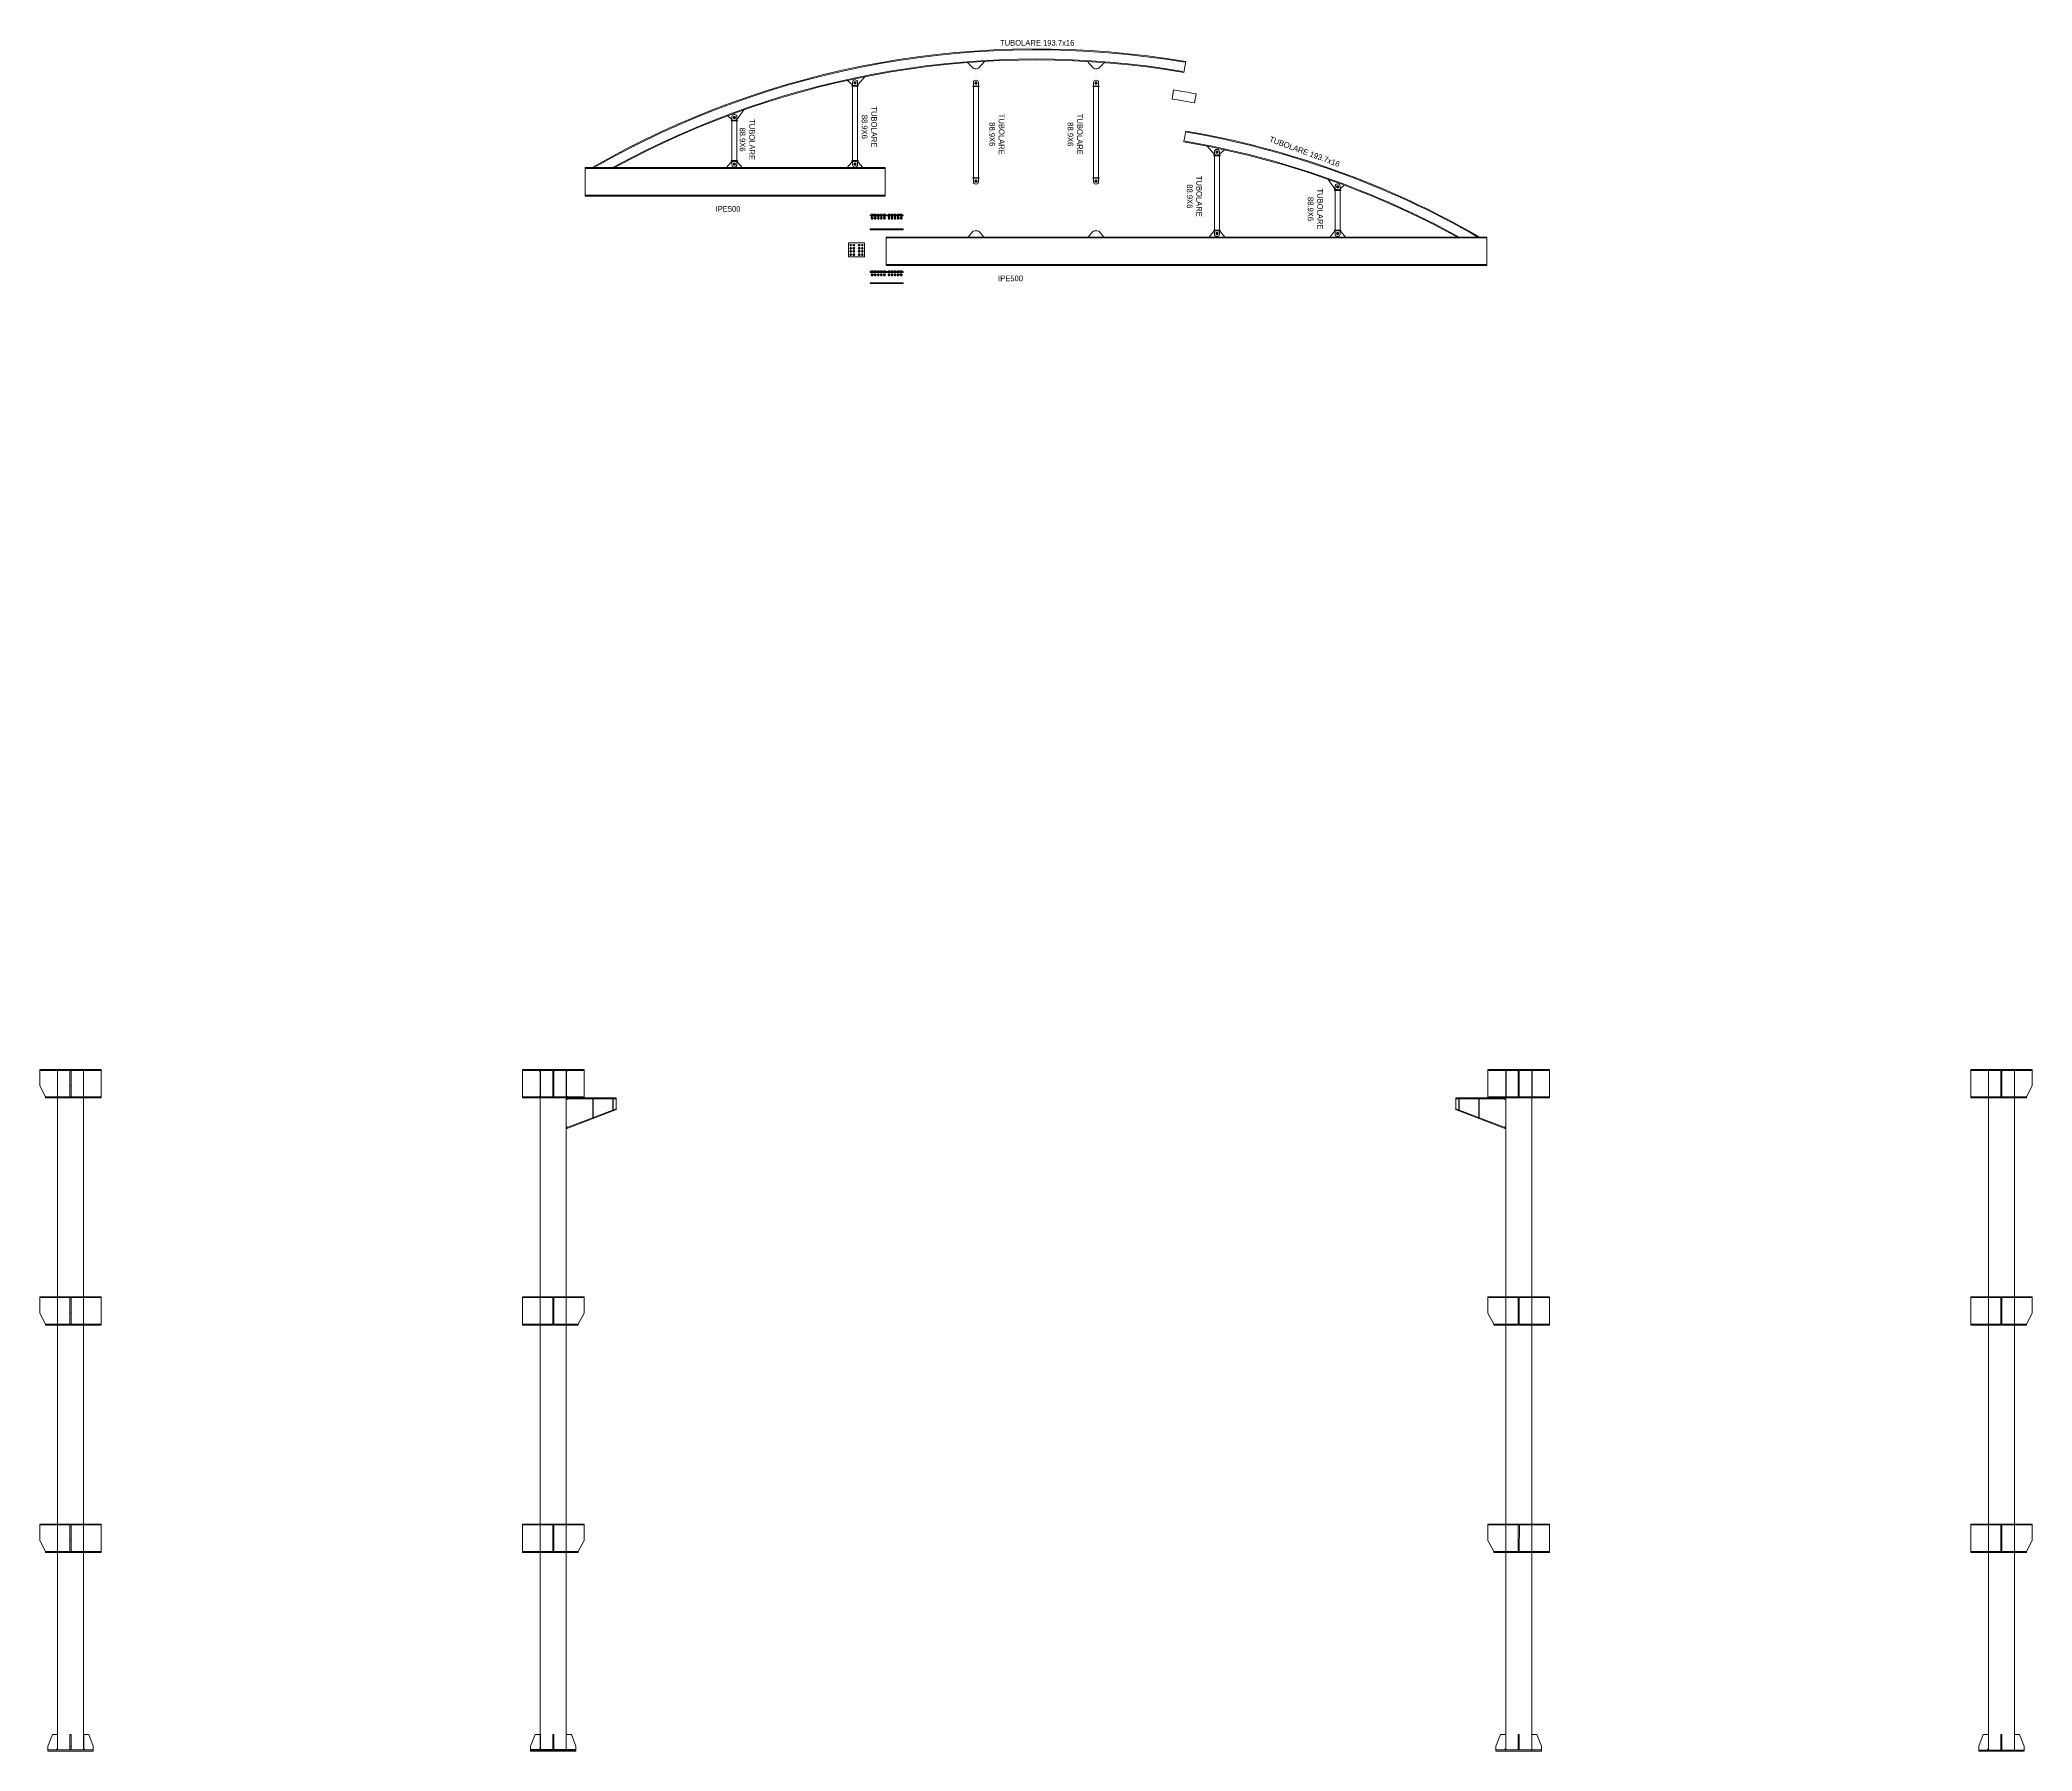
# Model space of a CAD drawing. Header units: millimetres. Extents: x -6949 to 549764, y -83146 to 127128.
# Drawn here: x 410123 to 445205, y 62543 to 92671 of the extents above; entities that cross this region are included whole.
import ezdxf

# ---------------------------------------------------------------- set-up
doc = ezdxf.new("R2010")
doc.units = ezdxf.units.MM
doc.linetypes.add('Tratto', pattern=[6.35, 3.175, -3.175])
for name, color, linetype, lineweight in [('bulloni', 5, 'Continuous', 9), ('piastra', 6, 'Continuous', 18), ('S-BEAM', 5, 'Continuous', 18), ('S-COLS', 7, 'Continuous', 18), ('tratteggio', 253, 'Tratto', 15)]:
    doc.layers.add(name, color=color, linetype=linetype, lineweight=lineweight)
doc.layers.add('quote', color=7, linetype='Continuous', lineweight=5, true_color=0x383838)
doc.styles.get("Standard").update_dxf_attribs({"font": ''})
doc.styles.get('Standard').set_extended_font_data('Bahnschrift Light')

# ---------------------------------------------------------------- blocks, each defined once
blk = doc.blocks.new('*U1614')
at = {"layer": 'bulloni'}
blk.add_lwpolyline([(-16, 0), (-8, -14), (8, -14), (16, 0), (8, 14), (-8, 14)], close=True, dxfattribs=at)
for radius in [9, 7.88]:
    blk.add_circle((0, 0), radius, dxfattribs=at)
blk = doc.blocks.new('*U1615')
at = {"color": 0, "linetype": 'ByBlock', "lineweight": -2, "transparency": 16777216}
for p in [(0, 0), (55, 0), (0, -55), (0, -110), (0, -165), (55, -55), (55, -110), (55, -165)]:
    blk.add_blockref('*U1614', p, dxfattribs=at)
blk = doc.blocks.new('*U1616')
at = {"layer": 'bulloni'}
blk.add_lwpolyline([(-16, 0), (-8, -14), (8, -14), (16, 0), (8, 14), (-8, 14)], close=True, dxfattribs=at)
for radius in [9, 7.88]:
    blk.add_circle((0, 0), radius, dxfattribs=at)
blk = doc.blocks.new('*U1617')
at = {"color": 0, "linetype": 'ByBlock', "lineweight": -2, "transparency": 16777216}
for p in [(0, 0), (55, 0), (0, -55), (0, -110), (0, -165), (55, -55), (55, -110), (55, -165)]:
    blk.add_blockref('*U1616', p, dxfattribs=at)
blk = doc.blocks.new('*U1618')
at = {"layer": 'bulloni'}
for p, q in [((-14, 44), (-16, 43)), ((-16, 43), (-16, 33)), ((16, 33), (-16, 33)), ((14, 44), (-14, 44)), ((-12, 33), (-12, 32)), ((12, 32), (-12, 32)), ((-8, 33), (-8, 43)), ((8, 43), (8, 33)), ((12, 33), (12, 32)), ((14, 44), (16, 43)), ((16, 43), (16, 33)), ((-14, -17), (-16, -18)), ((-16, -18), (-16, -30)), ((-14, -32), (-16, -30)), ((14, -17), (-14, -17)), ((14, -32), (-14, -32)), ((-9, -43), (-9, -32)), ((-8, -44), (-9, -43)), ((9, -43), (-9, -43)), ((-8, -30), (-8, -18)), ((8, -44), (-8, -44)), ((-6, -34), (6, -34)), ((-6, -39), (6, -39)), ((-5, -37), (5, -36)), ((-5, -42), (5, -41)), ((8, -18), (8, -30)), ((9, -43), (8, -44)), ((9, -43), (9, -32)), ((14, -17), (16, -18)), ((14, -32), (16, -30)), ((16, -18), (16, -30))]:
    blk.add_line(p, q, dxfattribs=at)
at = {"layer": 'bulloni', "linetype": 'Tratto'}
for points in [[(-9, -17), (-9, 31)], [(9, -17), (9, 31)]]:
    blk.add_lwpolyline(points, dxfattribs=at)
at = {"layer": 'bulloni'}
for centre, radius, start, end in [((-12, 38), 6.67, 54.2621, 125.7379), ((-10, 31), 1, 0, 90), ((0, 20), 24.8, 71.6858, 108.3142), ((12, 38), 6.67, 54.2621, 125.7379), ((10, 31), 1, 90, 180), ((-12, -23), 6.67, 54.2621, 125.7379), ((-12, -25), 6.67, 234.2621, 305.7379), ((0, -41), 24.8, 71.6858, 108.3142), ((0, -7), 24.8, 251.6858, 288.3142), ((12, -23), 6.67, 54.2621, 125.7379), ((12, -25), 6.67, 234.2621, 305.7379)]:
    blk.add_arc(centre, radius, start, end, dxfattribs=at)
blk = doc.blocks.new('*U1621')
at = {"color": 0, "linetype": 'ByBlock', "lineweight": -2, "transparency": 16777216}
for p in [(0, 0), (54, 0), (108, 0), (162, 0), (216, 0)]:
    blk.add_blockref('*U1618', p, dxfattribs=at)
blk = doc.blocks.new('*U1622')
at = {"layer": 'bulloni'}
for p, q in [((-14, 44), (-16, 43)), ((-16, 43), (-16, 33)), ((16, 33), (-16, 33)), ((14, 44), (-14, 44)), ((-12, 33), (-12, 32)), ((12, 32), (-12, 32)), ((-8, 33), (-8, 43)), ((8, 43), (8, 33)), ((12, 33), (12, 32)), ((14, 44), (16, 43)), ((16, 43), (16, 33)), ((-14, -17), (-16, -18)), ((-16, -18), (-16, -30)), ((-14, -32), (-16, -30)), ((14, -17), (-14, -17)), ((14, -32), (-14, -32)), ((-9, -43), (-9, -32)), ((-8, -44), (-9, -43)), ((9, -43), (-9, -43)), ((-8, -30), (-8, -18)), ((8, -44), (-8, -44)), ((-6, -34), (6, -34)), ((-6, -39), (6, -39)), ((-5, -37), (5, -36)), ((-5, -42), (5, -41)), ((8, -18), (8, -30)), ((9, -43), (8, -44)), ((9, -43), (9, -32)), ((14, -17), (16, -18)), ((14, -32), (16, -30)), ((16, -18), (16, -30))]:
    blk.add_line(p, q, dxfattribs=at)
at = {"layer": 'bulloni', "linetype": 'Tratto'}
for points in [[(-9, -17), (-9, 31)], [(9, -17), (9, 31)]]:
    blk.add_lwpolyline(points, dxfattribs=at)
at = {"layer": 'bulloni'}
for centre, radius, start, end in [((-12, 38), 6.67, 54.2621, 125.7379), ((-10, 31), 1, 0, 90), ((0, 20), 24.8, 71.6858, 108.3142), ((12, 38), 6.67, 54.2621, 125.7379), ((10, 31), 1, 90, 180), ((-12, -23), 6.67, 54.2621, 125.7379), ((-12, -25), 6.67, 234.2621, 305.7379), ((0, -41), 24.8, 71.6858, 108.3142), ((0, -7), 24.8, 251.6858, 288.3142), ((12, -23), 6.67, 54.2621, 125.7379), ((12, -25), 6.67, 234.2621, 305.7379)]:
    blk.add_arc(centre, radius, start, end, dxfattribs=at)
blk = doc.blocks.new('*U1613')
at = {"color": 0, "linetype": 'ByBlock', "lineweight": -2, "transparency": 16777216}
for p in [(0, 0), (54, 0), (108, 0), (162, 0), (216, 0)]:
    blk.add_blockref('*U1622', p, dxfattribs=at)
blk = doc.blocks.new('*U1620')
at = {"layer": 'bulloni'}
for p, q in [((-14, 44), (-16, 43)), ((-16, 43), (-16, 33)), ((16, 33), (-16, 33)), ((14, 44), (-14, 44)), ((-12, 33), (-12, 32)), ((12, 32), (-12, 32)), ((-8, 33), (-8, 43)), ((8, 43), (8, 33)), ((12, 33), (12, 32)), ((14, 44), (16, 43)), ((16, 43), (16, 33)), ((-14, -17), (-16, -18)), ((-16, -18), (-16, -30)), ((-14, -32), (-16, -30)), ((14, -17), (-14, -17)), ((14, -32), (-14, -32)), ((-9, -43), (-9, -32)), ((-8, -44), (-9, -43)), ((9, -43), (-9, -43)), ((-8, -30), (-8, -18)), ((8, -44), (-8, -44)), ((-6, -34), (6, -34)), ((-6, -39), (6, -39)), ((-5, -37), (5, -36)), ((-5, -42), (5, -41)), ((8, -18), (8, -30)), ((9, -43), (8, -44)), ((9, -43), (9, -32)), ((14, -17), (16, -18)), ((14, -32), (16, -30)), ((16, -18), (16, -30))]:
    blk.add_line(p, q, dxfattribs=at)
at = {"layer": 'bulloni', "linetype": 'Tratto'}
for points in [[(-9, -17), (-9, 31)], [(9, -17), (9, 31)]]:
    blk.add_lwpolyline(points, dxfattribs=at)
at = {"layer": 'bulloni'}
for centre, radius, start, end in [((-12, 38), 6.67, 54.2621, 125.7379), ((-10, 31), 1, 0, 90), ((0, 20), 24.8, 71.6858, 108.3142), ((12, 38), 6.67, 54.2621, 125.7379), ((10, 31), 1, 90, 180), ((-12, -23), 6.67, 54.2621, 125.7379), ((-12, -25), 6.67, 234.2621, 305.7379), ((0, -41), 24.8, 71.6858, 108.3142), ((0, -7), 24.8, 251.6858, 288.3142), ((12, -23), 6.67, 54.2621, 125.7379), ((12, -25), 6.67, 234.2621, 305.7379)]:
    blk.add_arc(centre, radius, start, end, dxfattribs=at)
blk = doc.blocks.new('*U1619')
at = {"color": 0, "linetype": 'ByBlock', "lineweight": -2, "transparency": 16777216}
for p in [(0, 0), (54, 0), (108, 0), (162, 0), (216, 0)]:
    blk.add_blockref('*U1620', p, dxfattribs=at)
blk = doc.blocks.new('*U1623')
at = {"layer": 'bulloni'}
for p, q in [((-14, 44), (-16, 43)), ((-16, 43), (-16, 33)), ((16, 33), (-16, 33)), ((14, 44), (-14, 44)), ((-12, 33), (-12, 32)), ((12, 32), (-12, 32)), ((-8, 33), (-8, 43)), ((8, 43), (8, 33)), ((12, 33), (12, 32)), ((14, 44), (16, 43)), ((16, 43), (16, 33)), ((-14, -17), (-16, -18)), ((-16, -18), (-16, -30)), ((-14, -32), (-16, -30)), ((14, -17), (-14, -17)), ((14, -32), (-14, -32)), ((-9, -43), (-9, -32)), ((-8, -44), (-9, -43)), ((9, -43), (-9, -43)), ((-8, -30), (-8, -18)), ((8, -44), (-8, -44)), ((-6, -34), (6, -34)), ((-6, -39), (6, -39)), ((-5, -37), (5, -36)), ((-5, -42), (5, -41)), ((8, -18), (8, -30)), ((9, -43), (8, -44)), ((9, -43), (9, -32)), ((14, -17), (16, -18)), ((14, -32), (16, -30)), ((16, -18), (16, -30))]:
    blk.add_line(p, q, dxfattribs=at)
at = {"layer": 'bulloni', "linetype": 'Tratto'}
for points in [[(-9, -17), (-9, 31)], [(9, -17), (9, 31)]]:
    blk.add_lwpolyline(points, dxfattribs=at)
at = {"layer": 'bulloni'}
for centre, radius, start, end in [((-12, 38), 6.67, 54.2621, 125.7379), ((-10, 31), 1, 0, 90), ((0, 20), 24.8, 71.6858, 108.3142), ((12, 38), 6.67, 54.2621, 125.7379), ((10, 31), 1, 90, 180), ((-12, -23), 6.67, 54.2621, 125.7379), ((-12, -25), 6.67, 234.2621, 305.7379), ((0, -41), 24.8, 71.6858, 108.3142), ((0, -7), 24.8, 251.6858, 288.3142), ((12, -23), 6.67, 54.2621, 125.7379), ((12, -25), 6.67, 234.2621, 305.7379)]:
    blk.add_arc(centre, radius, start, end, dxfattribs=at)
blk = doc.blocks.new('*U1624')
at = {"color": 0, "linetype": 'ByBlock', "lineweight": -2, "transparency": 16777216}
for p in [(0, 0), (54, 0), (108, 0), (162, 0), (216, 0)]:
    blk.add_blockref('*U1623', p, dxfattribs=at)

msp = doc.modelspace()

# ---------------------------------------------------------------- linework, layer by layer
for p, q in [((418935.4, 74527.4), (418935.4, 74059.4)), ((419392.4, 74527.4), (419392.4, 74059.4)), ((435935.4, 74527.4), (435935.4, 74059.4)), ((436392.4, 74527.4), (436392.4, 74059.4))]:
    msp.add_line(p, q)
for points in [[(410892.4, 62838.9), (410892.4, 62583.4)], [(418935.5, 62838.9), (418935.5, 62583.4)], [(419563.9, 62543.4), (419563.9, 62563.4), (418763.9, 62563.4), (418763.9, 62543.4)], [(419563.9, 62543.4), (418763.9, 62543.4)]]:
    msp.add_lwpolyline(points)
at = {"layer": 'bulloni'}
for points in [[(424456.8, 91915.8), (424467.2, 91897.8), (424488, 91897.8), (424498.3, 91915.8), (424488, 91933.8), (424467.2, 91933.8)], [(426585.4, 91910.8), (426595.8, 91892.8), (426616.6, 91892.8), (426627, 91910.8), (426616.6, 91928.8), (426595.8, 91928.8)], [(428742.4, 91910.8), (428732, 91892.8), (428711.3, 91892.8), (428700.9, 91910.8), (428711.3, 91928.8), (428732, 91928.8)], [(422331.7, 91306.3), (422342.1, 91288.3), (422362.9, 91288.3), (422373.3, 91306.3), (422362.9, 91324.3), (422342.1, 91324.3)], [(430871.1, 90693.3), (430860.7, 90675.3), (430839.9, 90675.3), (430829.5, 90693.3), (430839.9, 90711.3), (430860.7, 90711.3)], [(422331.7, 90481.2), (422342.1, 90463.2), (422362.9, 90463.2), (422373.3, 90481.2), (422362.9, 90499.2), (422342.1, 90499.2)], [(424456.8, 90481.5), (424467.2, 90463.5), (424488, 90463.5), (424498.3, 90481.5), (424488, 90499.5), (424467.2, 90499.5)], [(426585.4, 90180.8), (426595.8, 90162.8), (426616.6, 90162.8), (426627, 90180.8), (426616.6, 90198.8), (426595.8, 90198.8)], [(428742.4, 90180.8), (428732, 90162.8), (428711.3, 90162.8), (428700.9, 90180.8), (428711.3, 90198.8), (428732, 90198.8)], [(432996.2, 90084.1), (432985.8, 90066.1), (432965, 90066.1), (432954.6, 90084.1), (432965, 90102.1), (432985.8, 90102.1)], [(430871.1, 89259), (430860.7, 89241), (430839.9, 89241), (430829.5, 89259), (430839.9, 89277), (430860.7, 89277)], [(432996.2, 89259), (432985.8, 89241), (432965, 89241), (432954.6, 89259), (432965, 89277), (432985.8, 89277)]]:
    msp.add_lwpolyline(points, close=True, dxfattribs=at)
for centre, radius in [((424477.6, 91915.8), 12), ((424477.6, 91915.8), 10.5), ((426606.2, 91910.8), 12), ((426606.2, 91910.8), 10.5), ((428721.6, 91910.8), 12), ((428721.6, 91910.8), 10.5), ((422352.5, 91306.3), 12), ((422352.5, 91306.3), 10.5), ((430850.3, 90693.3), 12), ((430850.3, 90693.3), 10.5), ((422352.5, 90481.2), 12), ((422352.5, 90481.2), 10.5), ((424477.6, 90481.5), 12), ((424477.6, 90481.5), 10.5), ((426606.2, 90180.8), 12), ((426606.2, 90180.8), 10.5), ((428721.6, 90180.8), 12), ((428721.6, 90180.8), 10.5), ((432975.4, 90084.1), 12), ((432975.4, 90084.1), 10.5), ((430850.3, 89259), 12), ((430850.3, 89259), 10.5), ((432975.4, 89259), 12), ((432975.4, 89259), 10.5)]:
    msp.add_circle(centre, radius, dxfattribs=at)
at = {"layer": 'piastra'}
for p, q in [((426457.9, 92270.6), (426559.9, 92174.3)), ((426654.4, 92176.8), (426757.6, 92291.2)), ((428673.4, 92176.8), (428570.2, 92291.2)), ((428869.9, 92270.6), (428768, 92174.3)), ((424346.6, 91957.5), (424430.1, 91878.6)), ((424524.7, 91881.1), (424651, 92021.2)), ((422236.6, 91334.1), (422305.1, 91269.4)), ((422399.7, 91271.9), (422517.5, 91436.3)), ((430803.2, 90658.7), (430676.8, 90798.8)), ((430981.3, 90735.1), (430897.8, 90656.1)), ((432928.2, 90049.5), (432810.4, 90213.9)), ((433091.3, 90111.7), (433022.8, 90046.9)), ((410122.9, 74543.4), (410122.9, 74256.1)), ((445205, 74543.4), (445205, 74256.1)), ((410224.6, 74059.4), (410122.9, 74256.1)), ((445103.3, 74059.4), (445205, 74256.1)), ((419392.4, 73496.5), (420279.5, 73838.5)), ((435935.4, 73496.5), (435048.3, 73838.5)), ((410122.9, 70543.4), (410122.9, 70256.1)), ((419704.9, 70543.4), (419704.9, 70256.1)), ((435622.9, 70543.4), (435622.9, 70256.1)), ((445205, 70543.4), (445205, 70256.1)), ((410224.6, 70059.4), (410122.9, 70256.1)), ((419603.3, 70059.4), (419704.9, 70256.1)), ((435724.6, 70059.4), (435622.9, 70256.1)), ((445103.3, 70059.4), (445205, 70256.1)), ((410122.9, 66540.6), (410122.9, 66253.3)), ((419704.9, 66540.6), (419704.9, 66253.3)), ((435622.9, 66540.6), (435622.9, 66253.3)), ((445205, 66540.6), (445205, 66253.3)), ((410224.6, 66056.6), (410122.9, 66253.3)), ((419603.3, 66056.6), (419704.9, 66253.3)), ((435724.6, 66056.6), (435622.9, 66253.3)), ((445103.3, 66056.6), (445205, 66253.3))]:
    msp.add_line(p, q, dxfattribs=at)
for points in [[(424433.1, 91863.1), (424522, 91863.1), (424522, 91925.2, 0.4142136), (424482, 91965.2), (424473.1, 91965.2, 0.4142136), (424433.1, 91925.2)], [(426561.8, 91858.1), (426650.7, 91858.1), (426650.7, 91920.2, 0.4142136), (426610.7, 91960.2), (426601.8, 91960.2, 0.4142136), (426561.8, 91920.2)], [(428766.1, 91858.1), (428677.2, 91858.1), (428677.2, 91920.2, -0.4142136), (428717.2, 91960.2), (428726.1, 91960.2, -0.4142136), (428766.1, 91920.2)], [(430483.5, 91720.1, 0.006662), (430085, 91788.3), (430059.9, 91628.5, -0.0064613), (430454.1, 91561.1)], [(422308.1, 91253.6), (422397, 91253.6), (422397, 91315.8, 0.4142136), (422357, 91355.8), (422348.1, 91355.8, 0.4142136), (422308.1, 91315.8)], [(422308.1, 90533.9), (422397, 90533.9), (422397, 90471.8, -0.4142136), (422357, 90431.8), (422348.1, 90431.8, -0.4142136), (422308.1, 90471.8)], [(424433.1, 90534.2), (424522, 90534.2), (424522, 90472, -0.4142136), (424482, 90432), (424473.1, 90432, -0.4142136), (424433.1, 90472)], [(430894.8, 90640.6), (430805.9, 90640.6), (430805.9, 90702.8, -0.4142136), (430845.9, 90742.8), (430854.8, 90742.8, -0.4142136), (430894.8, 90702.8)], [(426561.8, 90233.5), (426650.7, 90233.5), (426650.7, 90171.3, -0.4142136), (426610.7, 90131.3), (426601.8, 90131.3, -0.4142136), (426561.8, 90171.3)], [(428766.1, 90233.5), (428677.2, 90233.5), (428677.2, 90171.3, 0.4142136), (428717.2, 90131.3), (428726.1, 90131.3, 0.4142136), (428766.1, 90171.3)], [(433019.8, 90031.4), (432930.9, 90031.4), (432930.9, 90093.6, -0.4142136), (432970.9, 90133.6), (432979.8, 90133.6, -0.4142136), (433019.8, 90093.6)], [(430894.8, 89311.7), (430805.9, 89311.7), (430805.9, 89249.6, 0.4142136), (430845.9, 89209.6), (430854.8, 89209.6, 0.4142136), (430894.8, 89249.6)], [(433019.8, 89311.7), (432930.9, 89311.7), (432930.9, 89249.6, 0.4142136), (432970.9, 89209.6), (432979.8, 89209.6, 0.4142136), (433019.8, 89249.6)], [(410435.4, 62838.9), (410344.7, 62838.9), (410263.9, 62628.4), (410263.9, 62563.4), (410415.4, 62563.4, -0.4160736), (410435.4, 62583.4)], [(418935.4, 62838.9), (418844.7, 62838.9), (418763.9, 62628.4), (418763.9, 62563.4), (418915.4, 62563.4, -0.4160736), (418935.4, 62583.4)], [(435935.4, 62838.9), (435844.7, 62838.9), (435763.9, 62628.4), (435763.9, 62563.4), (435915.4, 62563.4, -0.4160736), (435935.4, 62583.4)], [(444435.4, 62838.5), (444344.7, 62838.5), (444263.8, 62627.9), (444263.8, 62563), (444415.4, 62563, -0.4160736), (444435.4, 62583)]]:
    msp.add_lwpolyline(points, format="xyb", close=True, dxfattribs=at)
for points in [[(424423, 91863.1), (424423, 91853.1), (424531.9, 91853.1), (424531.9, 91863.1)], [(426551.7, 91858.1), (426551.7, 91848.1), (426660.6, 91848.1), (426660.6, 91858.1)], [(428776.2, 91858.1), (428776.2, 91848.1), (428667.3, 91848.1), (428667.3, 91858.1)], [(422297.9, 91253.6), (422297.9, 91243.6), (422406.8, 91243.6), (422406.8, 91253.6)], [(422297.9, 90533.9), (422297.9, 90543.9), (422406.8, 90543.9), (422406.8, 90533.9)], [(424423, 90534.2), (424423, 90544.2), (424531.9, 90544.2), (424531.9, 90534.2)], [(430904.9, 90640.6), (430904.9, 90630.6), (430796, 90630.6), (430796, 90640.6)], [(426551.7, 90233.5), (426551.7, 90243.5), (426660.6, 90243.5), (426660.6, 90233.5)], [(428776.2, 90233.5), (428776.2, 90243.5), (428667.3, 90243.5), (428667.3, 90233.5)], [(433029.9, 90031.4), (433029.9, 90021.4), (432921, 90021.4), (432921, 90031.4)], [(425323.9, 89570.5), (424744.9, 89570.5), (424744.9, 89586.5), (425323.9, 89586.5)], [(425323.9, 89326.7), (424744.9, 89326.7), (424744.9, 89342.7), (425323.9, 89342.7)], [(430904.9, 89311.7), (430904.9, 89321.7), (430796, 89321.7), (430796, 89311.7)], [(433029.9, 89311.7), (433029.9, 89321.7), (432921, 89321.7), (432921, 89311.7)], [(424646.1, 89095.7), (424361.1, 89095.7), (424361.1, 88850.7), (424646.1, 88850.7)], [(425323.9, 88591.8), (424744.9, 88591.8), (424744.9, 88575.8), (425323.9, 88575.8)], [(425323.9, 88395.6), (424744.9, 88395.6), (424744.9, 88379.6), (425323.9, 88379.6)], [(410653.9, 62838.9), (410673.9, 62838.9), (410673.9, 62563.4), (410653.9, 62563.4)], [(419153.9, 62838.9), (419173.9, 62838.9), (419173.9, 62563.4), (419153.9, 62563.4)], [(436153.9, 62838.9), (436173.9, 62838.9), (436173.9, 62563.4), (436153.9, 62563.4)], [(444653.9, 62838.5), (444673.9, 62838.5), (444673.9, 62563), (444653.9, 62563)]]:
    msp.add_lwpolyline(points, close=True, dxfattribs=at)
for points in [[(422307, 90526.7, 0.1167667), (422290.4, 90514.2), (422213.8, 90421.5)], [(422490.5, 90421.5), (422414.7, 90514, 0.1308605), (422395.9, 90527.5, 0.1308605)], [(424432, 90526.7, 0.1167667), (424415.4, 90514.2), (424338.8, 90421.5)], [(424615.5, 90421.5), (424539.7, 90514, 0.1308605), (424520.9, 90527.5, 0.1308605)], [(426561.8, 89304.2, 0.1167667), (426545.2, 89291.7), (426468.6, 89199)], [(426745.3, 89199), (426669.5, 89291.6, 0.1308605), (426650.7, 89305.1, 0.1308605)], [(428582.6, 89199), (428658.4, 89291.6, -0.1308605), (428677.2, 89305.1, -0.1308605)], [(428766.1, 89304.2, -0.1167667), (428782.6, 89291.7), (428859.3, 89199)], [(430712.4, 89199), (430788.2, 89291.6, -0.1308605), (430807, 89305.1, -0.1308605)], [(430895.9, 89304.2, -0.1167667), (430912.4, 89291.7), (430989.1, 89199)], [(432837.4, 89199), (432913.2, 89291.6, -0.1308605), (432932, 89305.1, -0.1308605)], [(433020.9, 89304.2, -0.1167667), (433037.4, 89291.7), (433114.1, 89199)], [(419392.4, 73513.7), (420273.8, 73853.4), (420273.8, 74027.4), (419412.4, 74027.4, -0.2845488), (419392.4, 74013.4), (419392.4, 73513.7)], [(435935.4, 73513.7), (435054.1, 73853.4), (435054.1, 74027.4), (435915.4, 74027.4, 0.2845488), (435935.4, 74013.4), (435935.4, 73513.7)]]:
    msp.add_lwpolyline(points, format="xyb", dxfattribs=at)
for points in [[(422283.2, 90503.6), (422283.3, 90503.6)], [(422423.2, 90503.6), (422423.1, 90503.6)], [(422423.2, 90503.6), (422423.1, 90503.6)], [(424408.2, 90503.6), (424408.3, 90503.6)], [(424548.2, 90503.6), (424548.1, 90503.6)], [(424548.2, 90503.6), (424548.1, 90503.6)], [(428789.9, 90203), (428789.8, 90203)], [(428649.9, 89281.2), (428650, 89281.2)], [(428649.9, 89281.2), (428650, 89281.2)], [(430779.7, 89281.2), (430779.8, 89281.2)], [(430779.7, 89281.2), (430779.8, 89281.2)], [(430919.7, 89281.2), (430919.6, 89281.2)], [(432904.7, 89281.2), (432904.8, 89281.2)], [(432904.7, 89281.2), (432904.8, 89281.2)], [(433044.7, 89281.2), (433044.6, 89281.2)], [(410679.2, 74527.4), (410122.9, 74527.4), (410122.9, 74543.4), (411204.9, 74543.4), (411204.9, 74527.4), (410679.2, 74527.4)], [(410653.9, 74527.4), (410653.9, 74059.4)], [(410673.9, 74527.4), (410673.9, 74059.4)], [(411204.9, 74059.4), (411204.9, 74527.4)], [(419173.9, 74527.4), (418622.9, 74527.4), (418622.9, 74543.4), (419704.9, 74543.4), (419704.9, 74527.4), (419173.9, 74527.4)], [(418622.9, 74059.4), (418622.9, 74527.4)], [(419153.9, 74527.4), (419153.9, 74059.4)], [(419173.9, 74527.4), (419173.9, 74059.4)], [(419704.9, 74378.4), (419704.9, 74527.4)], [(419704.9, 74059.4), (419704.9, 74378.4)], [(436179.2, 74527.4), (436704.9, 74527.4), (436704.9, 74543.4), (435622.9, 74543.4), (435622.9, 74527.4), (436179.2, 74527.4)], [(435622.9, 74059.4), (435622.9, 74527.4)], [(436153.9, 74527.4), (436153.9, 74059.4)], [(436173.9, 74527.4), (436173.9, 74059.4)], [(436704.9, 74059.4), (436704.9, 74527.4)], [(444648.7, 74527.4), (445205, 74527.4), (445205, 74543.4), (444122.9, 74543.4), (444122.9, 74527.4), (444648.7, 74527.4)], [(444122.9, 74059.4), (444122.9, 74527.4)], [(444653.9, 74527.4), (444653.9, 74059.4)], [(444673.9, 74527.4), (444673.9, 74059.4)], [(410637.8, 74059.4), (410224.6, 74059.4), (410224.6, 74043.4), (411204.9, 74043.4), (411204.9, 74059.4), (410637.8, 74059.4)], [(410653.9, 74256.1), (410673.9, 74256.1)], [(419137.8, 74059.4), (418622.9, 74059.4), (418622.9, 74043.4), (419704.9, 74043.4), (419704.9, 74059.4), (419137.8, 74059.4)], [(418622.9, 74043.4), (418622.9, 74059.4)], [(419153.9, 74256.1), (419173.9, 74256.1)], [(420273.8, 74027.4), (419412.4, 74027.4), (419412.4, 74043.4), (420273.8, 74043.4)], [(419859, 74027.4), (419859, 73693.5)], [(419869, 74027.4), (419869, 73697.4)], [(420211.2, 74027.4), (420211.2, 73829.3)], [(420221.2, 74027.4), (420221.2, 73833.1)], [(420273.8, 74043.4), (420273.8, 74027.4)], [(435054.1, 74027.4), (435915.4, 74027.4), (435915.4, 74043.4), (435054.1, 74043.4)], [(435054.1, 74043.4), (435054.1, 74027.4)], [(435106.7, 74027.4), (435106.7, 73833.1)], [(435116.7, 74027.4), (435116.7, 73829.3)], [(435458.9, 74027.4), (435458.9, 73697.4)], [(435468.9, 74027.4), (435468.9, 73693.5)], [(436190, 74059.4), (436704.9, 74059.4), (436704.9, 74043.4), (435622.9, 74043.4), (435622.9, 74059.4), (436190, 74059.4)], [(435622.9, 74043.4), (435622.9, 74059.4)], [(436173.9, 74256.1), (436153.9, 74256.1)], [(436704.9, 74043.4), (436704.9, 74059.4)], [(444690, 74059.4), (445103.3, 74059.4), (445103.3, 74043.4), (444122.9, 74043.4), (444122.9, 74059.4), (444690, 74059.4)], [(444673.9, 74256.1), (444653.9, 74256.1)], [(420273.8, 73853.4), (420279.5, 73838.5)], [(435054.1, 73853.4), (435048.3, 73838.5)], [(410679.2, 70527.4), (410122.9, 70527.4), (410122.9, 70543.4), (411204.9, 70543.4), (411204.9, 70527.4), (410679.2, 70527.4)], [(410653.9, 70527.4), (410653.9, 70059.4)], [(410673.9, 70527.4), (410673.9, 70059.4)], [(411204.9, 70059.4), (411204.9, 70527.4)], [(419179.2, 70527.4), (419704.9, 70527.4), (419704.9, 70543.4), (418622.9, 70543.4), (418622.9, 70527.4), (419179.2, 70527.4)], [(418622.9, 70059.4), (418622.9, 70527.4)], [(419153.9, 70527.4), (419153.9, 70059.4)], [(419173.9, 70527.4), (419173.9, 70059.4)], [(436179.2, 70527.4), (435622.9, 70527.4), (435622.9, 70543.4), (436704.9, 70543.4), (436704.9, 70527.4), (436179.2, 70527.4)], [(436153.9, 70527.4), (436153.9, 70059.4)], [(436173.9, 70527.4), (436173.9, 70059.4)], [(436704.9, 70059.4), (436704.9, 70527.4)], [(444648.7, 70527.4), (445205, 70527.4), (445205, 70543.4), (444122.9, 70543.4), (444122.9, 70527.4), (444648.7, 70527.4)], [(444122.9, 70059.4), (444122.9, 70527.4)], [(444653.9, 70527.4), (444653.9, 70059.4)], [(444673.9, 70527.4), (444673.9, 70059.4)], [(410653.9, 70256.1), (410673.9, 70256.1)], [(419173.9, 70256.1), (419153.9, 70256.1)], [(436153.9, 70256.1), (436173.9, 70256.1)], [(444673.9, 70256.1), (444653.9, 70256.1)], [(410637.8, 70059.4), (410224.6, 70059.4), (410224.6, 70043.4), (411204.9, 70043.4), (411204.9, 70059.4), (410637.8, 70059.4)], [(419190, 70059.4), (419603.3, 70059.4), (419603.3, 70043.4), (418622.9, 70043.4), (418622.9, 70059.4), (419190, 70059.4)], [(436137.8, 70059.4), (435724.6, 70059.4), (435724.6, 70043.4), (436704.9, 70043.4), (436704.9, 70059.4), (436137.8, 70059.4)], [(444690, 70059.4), (445103.3, 70059.4), (445103.3, 70043.4), (444122.9, 70043.4), (444122.9, 70059.4), (444690, 70059.4)], [(410653.9, 66524.6), (410122.9, 66524.6), (410122.9, 66540.6), (411204.9, 66540.6), (411204.9, 66524.6), (410653.9, 66524.6)], [(410653.9, 66524.6), (410653.9, 66056.6)], [(410673.9, 66524.6), (410673.9, 66056.6)], [(411204.9, 66056.6), (411204.9, 66524.6)], [(419153.9, 66524.6), (419704.9, 66524.6), (419704.9, 66540.6), (418622.9, 66540.6), (418622.9, 66524.6), (419153.9, 66524.6)], [(418622.9, 66056.6), (418622.9, 66524.6)], [(419153.9, 66524.6), (419153.9, 66056.6)], [(419173.9, 66524.6), (419173.9, 66056.6)], [(436179.2, 66524.6), (435622.9, 66524.6), (435622.9, 66540.6), (436704.9, 66540.6), (436704.9, 66524.6), (436179.2, 66524.6)], [(436153.9, 66524.6), (436153.9, 66056.6)], [(436179.2, 66524.6), (436173.9, 66056.6)], [(436704.9, 66056.6), (436704.9, 66524.6)], [(444648.7, 66524.6), (445205, 66524.6), (445205, 66540.6), (444122.9, 66540.6), (444122.9, 66524.6), (444648.7, 66524.6)], [(444122.9, 66056.6), (444122.9, 66524.6)], [(444653.9, 66524.6), (444653.9, 66056.6)], [(444673.9, 66524.6), (444673.9, 66056.6)], [(410637.8, 66056.6), (410224.6, 66056.6), (410224.6, 66040.6), (411204.9, 66040.6), (411204.9, 66056.6), (410637.8, 66056.6)], [(410653.9, 66253.3), (410673.9, 66253.3)], [(419190, 66056.6), (419603.3, 66056.6), (419603.3, 66040.6), (418622.9, 66040.6), (418622.9, 66056.6), (419190, 66056.6)], [(419173.9, 66253.3), (419153.9, 66253.3)], [(436137.8, 66056.6), (435724.6, 66056.6), (435724.6, 66040.6), (436704.9, 66040.6), (436704.9, 66056.6), (436137.8, 66056.6)], [(436153.9, 66253.3), (436173.9, 66253.3)], [(444690, 66056.6), (445103.3, 66056.6), (445103.3, 66040.6), (444122.9, 66040.6), (444122.9, 66056.6), (444690, 66056.6)], [(444673.9, 66253.3), (444653.9, 66253.3)], [(411063.9, 62563.4), (411063.9, 62628.4), (410983.1, 62838.9), (410892.4, 62838.9)], [(419563.9, 62563.4), (419563.9, 62628.4), (419483.1, 62838.9), (419392.4, 62838.9)], [(436563.9, 62563.4), (436563.9, 62628.4), (436483.1, 62838.9), (436392.4, 62838.9)], [(445063.9, 62563), (445063.9, 62627.9), (444983.1, 62838.5), (444892.3, 62838.5)], [(410263.9, 62543.4), (410263.9, 62563.4), (411063.9, 62563.4), (411063.9, 62543.4)], [(410263.9, 62543.4), (411063.9, 62543.4)], [(410653.9, 62628.4), (410673.9, 62628.4)], [(418763.9, 62543.4), (418763.9, 62563.4), (419563.9, 62563.4), (419563.9, 62543.4)], [(418763.9, 62543.4), (419563.9, 62543.4)], [(419153.9, 62628.4), (419173.9, 62628.4)], [(435763.9, 62543.4), (435763.9, 62563.4), (436563.9, 62563.4), (436563.9, 62543.4)], [(435763.9, 62543.4), (436563.9, 62543.4)], [(436153.9, 62628.4), (436173.9, 62628.4)], [(444263.9, 62543), (444263.9, 62563), (445063.9, 62563), (445063.9, 62543)], [(444263.9, 62543), (445063.9, 62543)], [(444653.9, 62627.9), (444673.9, 62627.9)]]:
    msp.add_lwpolyline(points, dxfattribs=at)
for centre, radius, start, end in [((426590.8, 92207), 45, 226.61709, 229.84789), ((426621, 92207), 45, 311.21497, 317.94512), ((428706.8, 92207), 45, 222.05488, 228.78503), ((428737.1, 92207), 45, 310.15211, 313.38291), ((424462.1, 91911.3), 45, 226.61709, 229.84789), ((424491.2, 91911.3), 45, 311.21497, 317.94512), ((422336, 91302.1), 45, 226.61709, 229.84789), ((422366.2, 91302.1), 45, 311.21497, 317.94512), ((430836.6, 90688.8), 45, 222.05488, 228.78503), ((430866.9, 90688.8), 45, 310.15211, 313.38291), ((432961.6, 90079.6), 45, 222.05488, 228.78503), ((432991.9, 90079.6), 45, 310.15211, 313.38291), ((418935.4, 74527.4), 20, 180, 270), ((419392.4, 74527.4), 20, 270, 0), ((418935.4, 74059.4), 20, 90, 180), ((419392.4, 74059.4), 20, 0, 90), ((419392.4, 73521.4), 20, 0, 90), ((435935.4, 73521.4), 20, 90, 180), ((410892.4, 62563.5), 19.9, 359.81819, 90.18181)]:
    msp.add_arc(centre, radius, start, end, dxfattribs=at)
at = {"layer": 'S-BEAM'}
for points in [[(430301.7, 92287.9), (430269.1, 92096.9)], [(424433.1, 90544.2), (424522, 90544.2), (424521.9, 91853.1), (424433, 91853.1), (424433.1, 90544.2)], [(426561.8, 90243.5), (426650.7, 90243.5), (426650.6, 91848.1), (426561.7, 91848.1), (426561.8, 90243.5)], [(428766.1, 90243.5), (428677.2, 90243.5), (428677.3, 91848.1), (428766.2, 91848.1), (428766.1, 90243.5)], [(422308.1, 90543.9), (422397, 90543.9), (422397, 91243.6), (422308.1, 91243.6), (422308.1, 90543.9)], [(430301.7, 91065.4), (430269.1, 90874.5)], [(430894.8, 89321.7), (430805.9, 89321.7), (430806, 90630.6), (430894.9, 90630.6), (430894.8, 89321.7)], [(419724.9, 90421.5), (419724.9, 89921.5)], [(419724.9, 89921.5), (425010.1, 89921.5), (425010.1, 90421.5), (419724.9, 90421.5)], [(419724.9, 90421.5), (425010.1, 90421.5)], [(425010.1, 90405.5), (419724.9, 90405.5)], [(419724.9, 89937.5), (425010.1, 89937.5)], [(425010.1, 89921.5), (419724.9, 89921.5)], [(433019.8, 89321.7), (432930.9, 89321.7), (432930.9, 90021.4), (433019.8, 90021.4), (433019.8, 89321.7)], [(425025.1, 89199), (435602.9, 89199), (435602.9, 89183), (425025.1, 89183)], [(425025.1, 88699), (425025.1, 89199)], [(435602.9, 89199), (435602.9, 88715)], [(425025.1, 88715), (435602.9, 88715), (435602.9, 88699), (425025.1, 88699)]]:
    msp.add_lwpolyline(points, dxfattribs=at)
for centre, radius, start, end in [((427663.9, 76856.5), 15655.2, 80.29979, 119.94725), ((427663.9, 76856.5), 15639.2, 80.37404, 119.84535), ((427663.9, 76856.5), 15477.5, 80.37395, 118.7849), ((427663.9, 76856.6), 15461.4, 80.29965, 118.67689), ((427663.9, 75634), 15461.5, 61.32321, 80.29993), ((427663.9, 75634), 15477.5, 61.2151, 80.22588), ((427663.9, 75634), 15655.2, 60.05275, 80.29979), ((427663.9, 75634), 15639.2, 60.15465, 80.22582)]:
    msp.add_arc(centre, radius, start, end, dxfattribs=at)
at = {"layer": 'S-COLS'}
for p, q in [((436163.9, 74543.4), (435953.1, 74543.4)), ((436392.4, 74543.4), (436163.9, 74543.4))]:
    msp.add_line(p, q, dxfattribs=at)
for points in [[(410435.4, 74543.4), (410892.4, 74543.4), (410892.4, 62563.4), (410435.4, 62563.4)], [(418935.4, 74526.2), (419392.4, 74526.2), (419392.4, 62543.4), (418935.4, 62543.4)], [(435935.4, 74543.4), (436392.4, 74543.4), (436392.4, 62543.4), (435935.4, 62543.4)], [(444435.4, 74526.2), (444892.4, 74526.2), (444892.4, 62543.4), (444435.4, 62543.4)]]:
    msp.add_lwpolyline(points, close=True, dxfattribs=at)
at = {"layer": 'tratteggio', "color": 30, "ltscale": 0.4}
for p, q in [((426590.8, 92162), (426621, 92162)), ((428737.1, 92162), (428706.8, 92162)), ((424462.1, 91866.3), (424492.4, 91866.3)), ((422336, 91257.1), (422366.2, 91257.1)), ((422379.9, 90530.5), (422325.1, 90530.5)), ((424504.9, 90530.5), (424450.1, 90530.5)), ((430866.9, 90643.8), (430836.6, 90643.8)), ((432991.9, 90034.6), (432961.6, 90034.6)), ((426634.7, 89308), (426579.9, 89308)), ((428693.2, 89308), (428748, 89308)), ((430823, 89308), (430877.8, 89308)), ((432948, 89308), (433002.8, 89308))]:
    msp.add_line(p, q, dxfattribs=at)
for centre, radius, start, end in [((426592.1, 92210.6), 48.7, 231.42663, 268.42126), ((426621, 92207), 45, 270, 311.21497), ((428706.8, 92207), 45, 228.78503, 270), ((428735.7, 92210.6), 48.7, 271.57874, 308.57337), ((424463.5, 91915), 48.7, 231.42663, 268.42126), ((424492.4, 91911.3), 45, 270, 311.21497), ((422337.3, 91305.8), 48.7, 231.42663, 268.42126), ((422366.2, 91302.1), 45, 270, 311.21497), ((422325.1, 90485.5), 45, 90, 113.76455), ((422379.9, 90485.5), 45, 69.15927, 90), ((424450.1, 90485.5), 45, 90, 113.76455), ((424504.9, 90485.5), 45, 69.15927, 90), ((430836.6, 90688.8), 45, 228.78503, 270), ((430865.5, 90692.5), 48.7, 271.57874, 308.57337), ((432961.6, 90079.6), 45, 228.78503, 270), ((432990.5, 90083.3), 48.7, 271.57874, 308.57337), ((426579.9, 89263), 45, 90, 113.76455), ((426634.7, 89263), 45, 69.15927, 90), ((428693.2, 89263), 45, 90, 110.84073), ((428748, 89263), 45, 66.23545, 90), ((430823, 89263), 45, 90, 110.84073), ((430877.8, 89263), 45, 66.23545, 90), ((432948, 89263), 45, 90, 110.84073), ((433002.8, 89263), 45, 66.23545, 90)]:
    msp.add_arc(centre, radius, start, end, dxfattribs=at)

# ---------------------------------------------------------------- block references
for name, p in [('*U1613', (424778.9, 89555.2)), ('*U1617', (424401.1, 89055.7)), ('*U1624', (424778.9, 88560.5))]:
    msp.add_blockref(name, p)
at = {"xscale": -1}
for name, p in [('*U1621', (425289.9, 89555.2)), ('*U1615', (424606.1, 89055.7)), ('*U1619', (425289.9, 88560.5))]:
    msp.add_blockref(name, p, dxfattribs=at)

# ---------------------------------------------------------------- texts
at = {"layer": 'quote', "char_height": 100, "attachment_point": 1}
for s, width, insert in [('TUBOLARE 193.7x16', 1590.421, (427030.4, 92669.3)), ('IPE500', 854.219, (422021.1, 89744.2)), ('IPE500', 854.219, (426995.9, 88521.7))]:
    msp.add_mtext_dynamic_manual_height_columns(s, width=width, gutter_width=1, heights=[0], dxfattribs=dict(at, insert=insert))
at = {"layer": 'quote', "char_height": 100}
for s, width, insert, attachment_point, rotation in [('\\pxqc;TUBOLARE 88.9X6', 854.219, (422445.2, 91342.5), 7, 270), ('\\pxqc;TUBOLARE 88.9X6', 854.219, (424595.1, 91565.9), 7, 270), ('\\pxqc;TUBOLARE 88.9X6', 854.219, (426841, 91435.5), 7, 270), ('\\pxqc;TUBOLARE 88.9X6', 854.219, (428486.9, 91435.5), 1, 270), ('TUBOLARE 193.7x16', 1604.148, (431796.5, 90976.5), 1, 339.80249), ('\\pxqc;TUBOLARE 88.9X6', 854.219, (430587.3, 90343.4), 1, 270), ('\\pxqc;TUBOLARE 88.9X6', 854.219, (432716.4, 90120.1), 1, 270)]:
    msp.add_mtext_dynamic_manual_height_columns(s, width=width, gutter_width=1, heights=[0], dxfattribs=dict(at, insert=insert, attachment_point=attachment_point, rotation=rotation))

doc.saveas('drawing.dxf')
